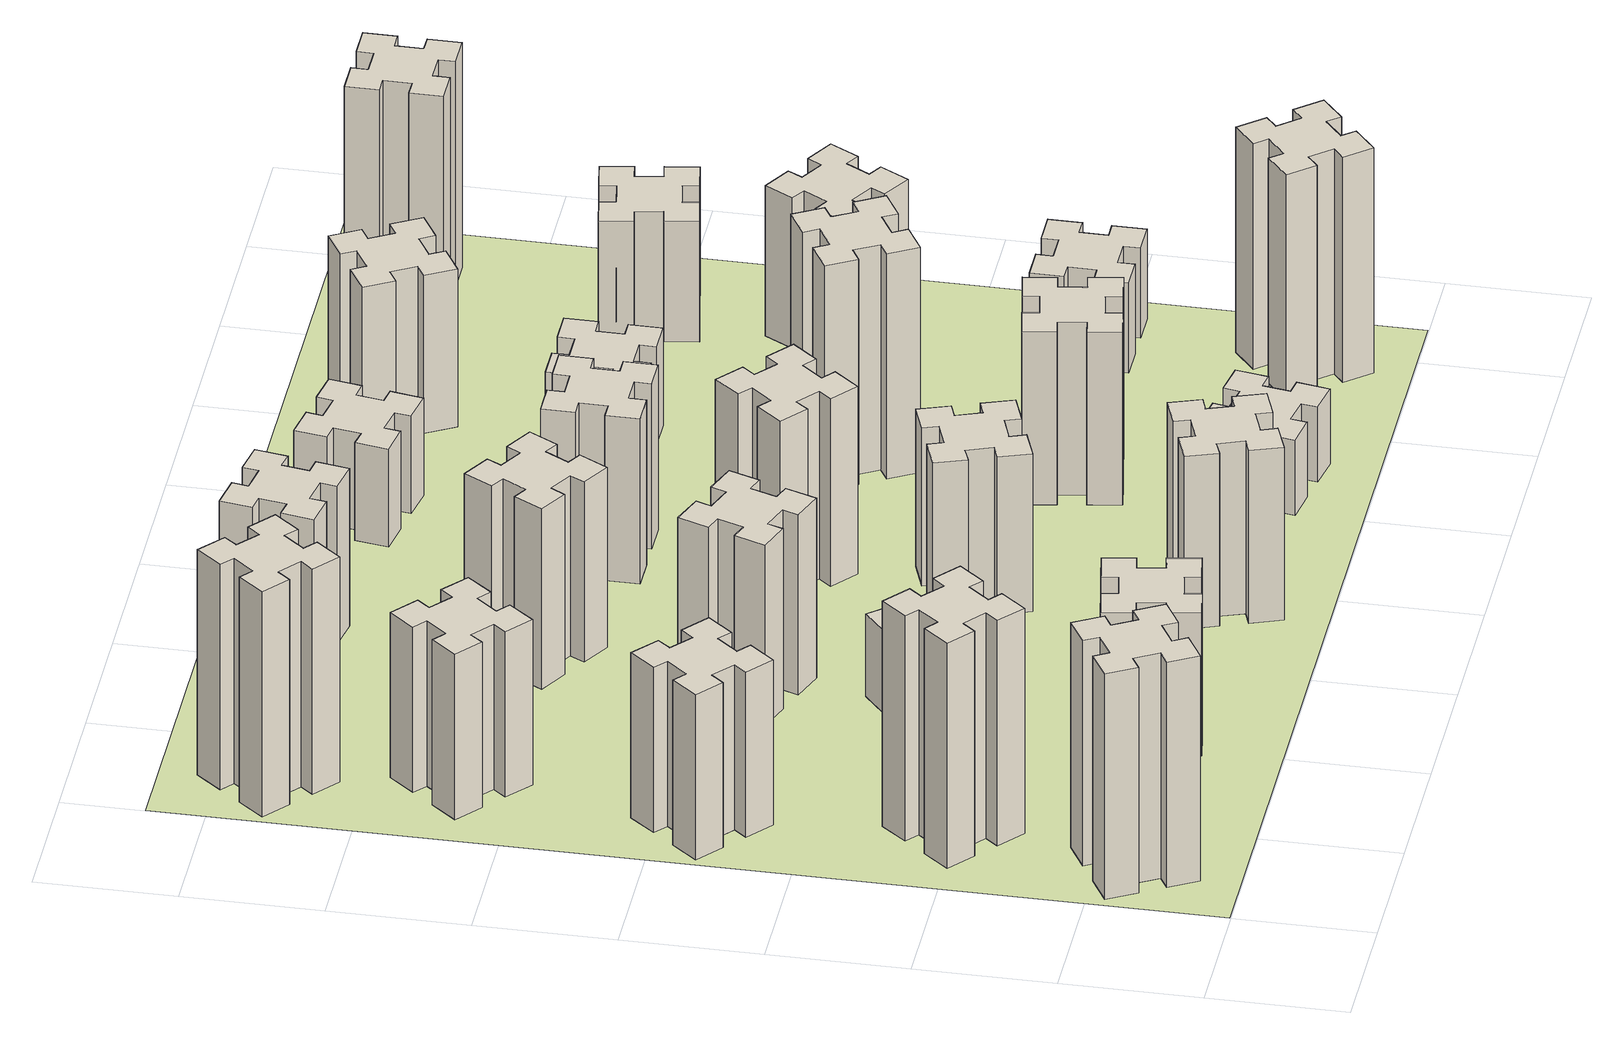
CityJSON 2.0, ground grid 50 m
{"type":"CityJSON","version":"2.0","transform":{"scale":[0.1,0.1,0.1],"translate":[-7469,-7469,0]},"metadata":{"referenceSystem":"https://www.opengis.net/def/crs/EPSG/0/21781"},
"CityObjects":{
"building1":{"type":"Building","attributes":{"class":"1000","function":"1000","usage":"1000","yearOfConstruction":2016,"roofType":"1000","measuredHeight":90,"storeysAboveGround":30,"storeysBelowGround":0},"geometry":[{"type":"Solid","lod":"1","boundaries":[[[[0,1,2,3,4,5,6,7,8,9,10,11,12,13,14,15,16,17,18,19]],[[17,16,20,21]],[[16,15,22,20]],[[15,14,23,22]],[[14,13,24,23]],[[13,12,25,24]],[[12,11,26,25]],[[11,10,27,26]],[[10,9,28,27]],[[9,8,29,28]],[[8,7,30,29]],[[7,6,31,30]],[[6,5,32,31]],[[5,4,33,32]],[[4,3,34,33]],[[3,2,35,34]],[[2,1,36,35]],[[1,0,37,36]],[[0,19,38,37]],[[19,18,39,38]],[[18,17,21,39]],[[24,25,26,27,28,29,30,31,32,33,34,35,36,37,38,39,21,20,22,23]]]]}]},
"building2":{"type":"Building","attributes":{"class":"1000","function":"1000","usage":"1000","yearOfConstruction":2016,"roofType":"1000","measuredHeight":90,"storeysAboveGround":30,"storeysBelowGround":0},"geometry":[{"type":"Solid","lod":"1","boundaries":[[[[40,41,42,43,44,45,46,47,48,49,50,51,52,53,54,55,56,57,58,59]],[[57,56,60,61]],[[56,55,62,60]],[[55,54,63,62]],[[54,53,64,63]],[[53,52,65,64]],[[52,51,66,65]],[[51,50,67,66]],[[50,49,68,67]],[[49,48,69,68]],[[48,47,70,69]],[[47,46,71,70]],[[46,45,72,71]],[[45,44,73,72]],[[44,43,74,73]],[[43,42,75,74]],[[42,41,76,75]],[[41,40,77,76]],[[40,59,78,77]],[[59,58,79,78]],[[58,57,61,79]],[[64,65,66,67,68,69,70,71,72,73,74,75,76,77,78,79,61,60,62,63]]]]}]},
"building3":{"type":"Building","attributes":{"class":"1000","function":"1000","usage":"1000","yearOfConstruction":2016,"roofType":"1000","measuredHeight":66,"storeysAboveGround":30,"storeysBelowGround":0},"geometry":[{"type":"Solid","lod":"1","boundaries":[[[[80,81,82,83,84,85,86,87,88,89,90,91,92,93,94,95,96,97,98,99]],[[97,96,100,101]],[[96,95,102,100]],[[95,94,103,102]],[[94,93,104,103]],[[93,92,105,104]],[[92,91,106,105]],[[91,90,107,106]],[[90,89,108,107]],[[89,88,109,108]],[[88,87,110,109]],[[87,86,111,110]],[[86,85,112,111]],[[85,84,113,112]],[[84,83,114,113]],[[83,82,115,114]],[[82,81,116,115]],[[81,80,117,116]],[[80,99,118,117]],[[99,98,119,118]],[[98,97,101,119]],[[104,105,106,107,108,109,110,111,112,113,114,115,116,117,118,119,101,100,102,103]]]]}]},
"building4":{"type":"Building","attributes":{"class":"1000","function":"1000","usage":"1000","yearOfConstruction":2016,"roofType":"1000","measuredHeight":66,"storeysAboveGround":30,"storeysBelowGround":0},"geometry":[{"type":"Solid","lod":"1","boundaries":[[[[120,121,122,123,124,125,126,127,128,129,130,131,132,133,134,135,136,137,138,139]],[[137,136,140,141]],[[136,135,142,140]],[[135,134,143,142]],[[134,133,144,143]],[[133,132,145,144]],[[132,131,146,145]],[[131,130,147,146]],[[130,129,148,147]],[[129,128,149,148]],[[128,127,150,149]],[[127,126,151,150]],[[126,125,152,151]],[[125,124,153,152]],[[124,123,154,153]],[[123,122,155,154]],[[122,121,156,155]],[[121,120,157,156]],[[120,139,158,157]],[[139,138,159,158]],[[138,137,141,159]],[[144,145,146,147,148,149,150,151,152,153,154,155,156,157,158,159,141,140,142,143]]]]}]},
"building5":{"type":"Building","attributes":{"class":"1000","function":"1000","usage":"1000","yearOfConstruction":2016,"roofType":"1000","measuredHeight":57,"storeysAboveGround":30,"storeysBelowGround":0},"geometry":[{"type":"Solid","lod":"1","boundaries":[[[[160,161,162,163,164,165,166,167,168,169,170,171,172,173,174,175,176,177,178,179]],[[177,176,180,181]],[[176,175,182,180]],[[175,174,183,182]],[[174,173,184,183]],[[173,172,185,184]],[[172,171,186,185]],[[171,170,187,186]],[[170,169,188,187]],[[169,168,189,188]],[[168,167,190,189]],[[167,166,191,190]],[[166,165,192,191]],[[165,164,193,192]],[[164,163,194,193]],[[163,162,195,194]],[[162,161,196,195]],[[161,160,197,196]],[[160,179,198,197]],[[179,178,199,198]],[[178,177,181,199]],[[184,185,186,187,188,189,190,191,192,193,194,195,196,197,198,199,181,180,182,183]]]]}]},
"building6":{"type":"Building","attributes":{"class":"1000","function":"1000","usage":"1000","yearOfConstruction":2016,"roofType":"1000","measuredHeight":90,"storeysAboveGround":30,"storeysBelowGround":0},"geometry":[{"type":"Solid","lod":"1","boundaries":[[[[200,201,202,203,204,205,206,207,208,209,210,211,212,213,214,215,216,217,218,219]],[[217,216,220,221]],[[216,215,222,220]],[[215,214,223,222]],[[214,213,224,223]],[[213,212,225,224]],[[212,211,226,225]],[[211,210,227,226]],[[210,209,228,227]],[[209,208,229,228]],[[208,207,230,229]],[[207,206,231,230]],[[206,205,232,231]],[[205,204,233,232]],[[204,203,234,233]],[[203,202,235,234]],[[202,201,236,235]],[[201,200,237,236]],[[200,219,238,237]],[[219,218,239,238]],[[218,217,221,239]],[[224,225,226,227,228,229,230,231,232,233,234,235,236,237,238,239,221,220,222,223]]]]}]},
"building7":{"type":"Building","attributes":{"class":"1000","function":"1000","usage":"1000","yearOfConstruction":2016,"roofType":"1000","measuredHeight":33,"storeysAboveGround":30,"storeysBelowGround":0},"geometry":[{"type":"Solid","lod":"1","boundaries":[[[[240,241,242,243,244,245,246,247,248,249,250,251,252,253,254,255,256,257,258,259]],[[257,256,260,261]],[[256,255,262,260]],[[255,254,263,262]],[[254,253,264,263]],[[253,252,265,264]],[[252,251,266,265]],[[251,250,267,266]],[[250,249,268,267]],[[249,248,269,268]],[[248,247,270,269]],[[247,246,271,270]],[[246,245,272,271]],[[245,244,273,272]],[[244,243,274,273]],[[243,242,275,274]],[[242,241,276,275]],[[241,240,277,276]],[[240,259,278,277]],[[259,258,279,278]],[[258,257,261,279]],[[264,265,266,267,268,269,270,271,272,273,274,275,276,277,278,279,261,260,262,263]]]]}]},
"building8":{"type":"Building","attributes":{"class":"1000","function":"1000","usage":"1000","yearOfConstruction":2016,"roofType":"1000","measuredHeight":72,"storeysAboveGround":30,"storeysBelowGround":0},"geometry":[{"type":"Solid","lod":"1","boundaries":[[[[280,281,282,283,284,285,286,287,288,289,290,291,292,293,294,295,296,297,298,299]],[[297,296,300,301]],[[296,295,302,300]],[[295,294,303,302]],[[294,293,304,303]],[[293,292,305,304]],[[292,291,306,305]],[[291,290,307,306]],[[290,289,308,307]],[[289,288,309,308]],[[288,287,310,309]],[[287,286,311,310]],[[286,285,312,311]],[[285,284,313,312]],[[284,283,314,313]],[[283,282,315,314]],[[282,281,316,315]],[[281,280,317,316]],[[280,299,318,317]],[[299,298,319,318]],[[298,297,301,319]],[[304,305,306,307,308,309,310,311,312,313,314,315,316,317,318,319,301,300,302,303]]]]}]},
"building9":{"type":"Building","attributes":{"class":"1000","function":"1000","usage":"1000","yearOfConstruction":2016,"roofType":"1000","measuredHeight":72,"storeysAboveGround":30,"storeysBelowGround":0},"geometry":[{"type":"Solid","lod":"1","boundaries":[[[[320,321,322,323,324,325,326,327,328,329,330,331,332,333,334,335,336,337,338,339]],[[337,336,340,341]],[[336,335,342,340]],[[335,334,343,342]],[[334,333,344,343]],[[333,332,345,344]],[[332,331,346,345]],[[331,330,347,346]],[[330,329,348,347]],[[329,328,349,348]],[[328,327,350,349]],[[327,326,351,350]],[[326,325,352,351]],[[325,324,353,352]],[[324,323,354,353]],[[323,322,355,354]],[[322,321,356,355]],[[321,320,357,356]],[[320,339,358,357]],[[339,338,359,358]],[[338,337,341,359]],[[344,345,346,347,348,349,350,351,352,353,354,355,356,357,358,359,341,340,342,343]]]]}]},
"building10":{"type":"Building","attributes":{"class":"1000","function":"1000","usage":"1000","yearOfConstruction":2016,"roofType":"1000","measuredHeight":69,"storeysAboveGround":30,"storeysBelowGround":0},"geometry":[{"type":"Solid","lod":"1","boundaries":[[[[360,361,362,363,364,365,366,367,368,369,370,371,372,373,374,375,376,377,378,379]],[[377,376,380,381]],[[376,375,382,380]],[[375,374,383,382]],[[374,373,384,383]],[[373,372,385,384]],[[372,371,386,385]],[[371,370,387,386]],[[370,369,388,387]],[[369,368,389,388]],[[368,367,390,389]],[[367,366,391,390]],[[366,365,392,391]],[[365,364,393,392]],[[364,363,394,393]],[[363,362,395,394]],[[362,361,396,395]],[[361,360,397,396]],[[360,379,398,397]],[[379,378,399,398]],[[378,377,381,399]],[[384,385,386,387,388,389,390,391,392,393,394,395,396,397,398,399,381,380,382,383]]]]}]},
"building11":{"type":"Building","attributes":{"class":"1000","function":"1000","usage":"1000","yearOfConstruction":2016,"roofType":"1000","measuredHeight":63,"storeysAboveGround":30,"storeysBelowGround":0},"geometry":[{"type":"Solid","lod":"1","boundaries":[[[[400,401,402,403,404,405,406,407,408,409,410,411,412,413,414,415,416,417,418,419]],[[417,416,420,421]],[[416,415,422,420]],[[415,414,423,422]],[[414,413,424,423]],[[413,412,425,424]],[[412,411,426,425]],[[411,410,427,426]],[[410,409,428,427]],[[409,408,429,428]],[[408,407,430,429]],[[407,406,431,430]],[[406,405,432,431]],[[405,404,433,432]],[[404,403,434,433]],[[403,402,435,434]],[[402,401,436,435]],[[401,400,437,436]],[[400,419,438,437]],[[419,418,439,438]],[[418,417,421,439]],[[424,425,426,427,428,429,430,431,432,433,434,435,436,437,438,439,421,420,422,423]]]]}]},
"building12":{"type":"Building","attributes":{"class":"1000","function":"1000","usage":"1000","yearOfConstruction":2016,"roofType":"1000","measuredHeight":63,"storeysAboveGround":30,"storeysBelowGround":0},"geometry":[{"type":"Solid","lod":"1","boundaries":[[[[440,441,442,443,444,445,446,447,448,449,450,451,452,453,454,455,456,457,458,459]],[[457,456,460,461]],[[456,455,462,460]],[[455,454,463,462]],[[454,453,464,463]],[[453,452,465,464]],[[452,451,466,465]],[[451,450,467,466]],[[450,449,468,467]],[[449,448,469,468]],[[448,447,470,469]],[[447,446,471,470]],[[446,445,472,471]],[[445,444,473,472]],[[444,443,474,473]],[[443,442,475,474]],[[442,441,476,475]],[[441,440,477,476]],[[440,459,478,477]],[[459,458,479,478]],[[458,457,461,479]],[[464,465,466,467,468,469,470,471,472,473,474,475,476,477,478,479,461,460,462,463]]]]}]},
"building13":{"type":"Building","attributes":{"class":"1000","function":"1000","usage":"1000","yearOfConstruction":2016,"roofType":"1000","measuredHeight":75,"storeysAboveGround":30,"storeysBelowGround":0},"geometry":[{"type":"Solid","lod":"1","boundaries":[[[[480,481,482,483,484,485,486,487,488,489,490,491,492,493,494,495,496,497,498,499]],[[497,496,500,501]],[[496,495,502,500]],[[495,494,503,502]],[[494,493,504,503]],[[493,492,505,504]],[[492,491,506,505]],[[491,490,507,506]],[[490,489,508,507]],[[489,488,509,508]],[[488,487,510,509]],[[487,486,511,510]],[[486,485,512,511]],[[485,484,513,512]],[[484,483,514,513]],[[483,482,515,514]],[[482,481,516,515]],[[481,480,517,516]],[[480,499,518,517]],[[499,498,519,518]],[[498,497,501,519]],[[504,505,506,507,508,509,510,511,512,513,514,515,516,517,518,519,501,500,502,503]]]]}]},
"building14":{"type":"Building","attributes":{"class":"1000","function":"1000","usage":"1000","yearOfConstruction":2016,"roofType":"1000","measuredHeight":66,"storeysAboveGround":30,"storeysBelowGround":0},"geometry":[{"type":"Solid","lod":"1","boundaries":[[[[520,521,522,523,524,525,526,527,528,529,530,531,532,533,534,535,536,537,538,539]],[[537,536,540,541]],[[536,535,542,540]],[[535,534,543,542]],[[534,533,544,543]],[[533,532,545,544]],[[532,531,546,545]],[[531,530,547,546]],[[530,529,548,547]],[[529,528,549,548]],[[528,527,550,549]],[[527,526,551,550]],[[526,525,552,551]],[[525,524,553,552]],[[524,523,554,553]],[[523,522,555,554]],[[522,521,556,555]],[[521,520,557,556]],[[520,539,558,557]],[[539,538,559,558]],[[538,537,541,559]],[[544,545,546,547,548,549,550,551,552,553,554,555,556,557,558,559,541,540,542,543]]]]}]},
"building15":{"type":"Building","attributes":{"class":"1000","function":"1000","usage":"1000","yearOfConstruction":2016,"roofType":"1000","measuredHeight":30,"storeysAboveGround":30,"storeysBelowGround":0},"geometry":[{"type":"Solid","lod":"1","boundaries":[[[[560,561,562,563,564,565,566,567,568,569,570,571,572,573,574,575,576,577,578,579]],[[577,576,580,581]],[[576,575,582,580]],[[575,574,583,582]],[[574,573,584,583]],[[573,572,585,584]],[[572,571,586,585]],[[571,570,587,586]],[[570,569,588,587]],[[569,568,589,588]],[[568,567,590,589]],[[567,566,591,590]],[[566,565,592,591]],[[565,564,593,592]],[[564,563,594,593]],[[563,562,595,594]],[[562,561,596,595]],[[561,560,597,596]],[[560,579,598,597]],[[579,578,599,598]],[[578,577,581,599]],[[584,585,586,587,588,589,590,591,592,593,594,595,596,597,598,599,581,580,582,583]]]]}]},
"building16":{"type":"Building","attributes":{"class":"1000","function":"1000","usage":"1000","yearOfConstruction":2016,"roofType":"1000","measuredHeight":69,"storeysAboveGround":30,"storeysBelowGround":0},"geometry":[{"type":"Solid","lod":"1","boundaries":[[[[600,601,602,603,604,605,606,607,608,609,610,611,612,613,614,615,616,617,618,619]],[[617,616,620,621]],[[616,615,622,620]],[[615,614,623,622]],[[614,613,624,623]],[[613,612,625,624]],[[612,611,626,625]],[[611,610,627,626]],[[610,609,628,627]],[[609,608,629,628]],[[608,607,630,629]],[[607,606,631,630]],[[606,605,632,631]],[[605,604,633,632]],[[604,603,634,633]],[[603,602,635,634]],[[602,601,636,635]],[[601,600,637,636]],[[600,619,638,637]],[[619,618,639,638]],[[618,617,621,639]],[[624,625,626,627,628,629,630,631,632,633,634,635,636,637,638,639,621,620,622,623]]]]}]},
"building17":{"type":"Building","attributes":{"class":"1000","function":"1000","usage":"1000","yearOfConstruction":2016,"roofType":"1000","measuredHeight":39,"storeysAboveGround":30,"storeysBelowGround":0},"geometry":[{"type":"Solid","lod":"1","boundaries":[[[[640,641,642,643,644,645,646,647,648,649,650,651,652,653,654,655,656,657,658,659]],[[657,656,660,661]],[[656,655,662,660]],[[655,654,663,662]],[[654,653,664,663]],[[653,652,665,664]],[[652,651,666,665]],[[651,650,667,666]],[[650,649,668,667]],[[649,648,669,668]],[[648,647,670,669]],[[647,646,671,670]],[[646,645,672,671]],[[645,644,673,672]],[[644,643,674,673]],[[643,642,675,674]],[[642,641,676,675]],[[641,640,677,676]],[[640,659,678,677]],[[659,658,679,678]],[[658,657,661,679]],[[664,665,666,667,668,669,670,671,672,673,674,675,676,677,678,679,661,660,662,663]]]]}]},
"building18":{"type":"Building","attributes":{"class":"1000","function":"1000","usage":"1000","yearOfConstruction":2016,"roofType":"1000","measuredHeight":90,"storeysAboveGround":30,"storeysBelowGround":0},"geometry":[{"type":"Solid","lod":"1","boundaries":[[[[680,681,682,683,684,685,686,687,688,689,690,691,692,693,694,695,696,697,698,699]],[[697,696,700,701]],[[696,695,702,700]],[[695,694,703,702]],[[694,693,704,703]],[[693,692,705,704]],[[692,691,706,705]],[[691,690,707,706]],[[690,689,708,707]],[[689,688,709,708]],[[688,687,710,709]],[[687,686,711,710]],[[686,685,712,711]],[[685,684,713,712]],[[684,683,714,713]],[[683,682,715,714]],[[682,681,716,715]],[[681,680,717,716]],[[680,699,718,717]],[[699,698,719,718]],[[698,697,701,719]],[[704,705,706,707,708,709,710,711,712,713,714,715,716,717,718,719,701,700,702,703]]]]}]},
"building19":{"type":"Building","attributes":{"class":"1000","function":"1000","usage":"1000","yearOfConstruction":2016,"roofType":"1000","measuredHeight":39,"storeysAboveGround":30,"storeysBelowGround":0},"geometry":[{"type":"Solid","lod":"1","boundaries":[[[[720,721,722,723,724,725,726,727,728,729,730,731,732,733,734,735,736,737,738,739]],[[737,736,740,741]],[[736,735,742,740]],[[735,734,743,742]],[[734,733,744,743]],[[733,732,745,744]],[[732,731,746,745]],[[731,730,747,746]],[[730,729,748,747]],[[729,728,749,748]],[[728,727,750,749]],[[727,726,751,750]],[[726,725,752,751]],[[725,724,753,752]],[[724,723,754,753]],[[723,722,755,754]],[[722,721,756,755]],[[721,720,757,756]],[[720,739,758,757]],[[739,738,759,758]],[[738,737,741,759]],[[744,745,746,747,748,749,750,751,752,753,754,755,756,757,758,759,741,740,742,743]]]]}]},
"building20":{"type":"Building","attributes":{"class":"1000","function":"1000","usage":"1000","yearOfConstruction":2016,"roofType":"1000","measuredHeight":90,"storeysAboveGround":30,"storeysBelowGround":0},"geometry":[{"type":"Solid","lod":"1","boundaries":[[[[760,761,762,763,764,765,766,767,768,769,770,771,772,773,774,775,776,777,778,779]],[[777,776,780,781]],[[776,775,782,780]],[[775,774,783,782]],[[774,773,784,783]],[[773,772,785,784]],[[772,771,786,785]],[[771,770,787,786]],[[770,769,788,787]],[[769,768,789,788]],[[768,767,790,789]],[[767,766,791,790]],[[766,765,792,791]],[[765,764,793,792]],[[764,763,794,793]],[[763,762,795,794]],[[762,761,796,795]],[[761,760,797,796]],[[760,779,798,797]],[[779,778,799,798]],[[778,777,781,799]],[[784,785,786,787,788,789,790,791,792,793,794,795,796,797,798,799,781,780,782,783]]]]}]},
"building21":{"type":"Building","attributes":{"class":"1000","function":"1000","usage":"1000","yearOfConstruction":2016,"roofType":"1000","measuredHeight":63,"storeysAboveGround":30,"storeysBelowGround":0},"geometry":[{"type":"Solid","lod":"1","boundaries":[[[[800,801,802,803,804,805,806,807,808,809,810,811,812,813,814,815,816,817,818,819]],[[817,816,820,821]],[[816,815,822,820]],[[815,814,823,822]],[[814,813,824,823]],[[813,812,825,824]],[[812,811,826,825]],[[811,810,827,826]],[[810,809,828,827]],[[809,808,829,828]],[[808,807,830,829]],[[807,806,831,830]],[[806,805,832,831]],[[805,804,833,832]],[[804,803,834,833]],[[803,802,835,834]],[[802,801,836,835]],[[801,800,837,836]],[[800,819,838,837]],[[819,818,839,838]],[[818,817,821,839]],[[824,825,826,827,828,829,830,831,832,833,834,835,836,837,838,839,821,820,822,823]]]]}]},
"building22":{"type":"Building","attributes":{"class":"1000","function":"1000","usage":"1000","yearOfConstruction":2016,"roofType":"1000","measuredHeight":36,"storeysAboveGround":30,"storeysBelowGround":0},"geometry":[{"type":"Solid","lod":"1","boundaries":[[[[840,841,842,843,844,845,846,847,848,849,850,851,852,853,854,855,856,857,858,859]],[[857,856,860,861]],[[856,855,862,860]],[[855,854,863,862]],[[854,853,864,863]],[[853,852,865,864]],[[852,851,866,865]],[[851,850,867,866]],[[850,849,868,867]],[[849,848,869,868]],[[848,847,870,869]],[[847,846,871,870]],[[846,845,872,871]],[[845,844,873,872]],[[844,843,874,873]],[[843,842,875,874]],[[842,841,876,875]],[[841,840,877,876]],[[840,859,878,877]],[[859,858,879,878]],[[858,857,861,879]],[[864,865,866,867,868,869,870,871,872,873,874,875,876,877,878,879,861,860,862,863]]]]}]},
"building23":{"type":"Building","attributes":{"class":"1000","function":"1000","usage":"1000","yearOfConstruction":2016,"roofType":"1000","measuredHeight":60,"storeysAboveGround":30,"storeysBelowGround":0},"geometry":[{"type":"Solid","lod":"1","boundaries":[[[[880,881,882,883,884,885,886,887,888,889,890,891,892,893,894,895,896,897,898,899]],[[897,896,900,901]],[[896,895,902,900]],[[895,894,903,902]],[[894,893,904,903]],[[893,892,905,904]],[[892,891,906,905]],[[891,890,907,906]],[[890,889,908,907]],[[889,888,909,908]],[[888,887,910,909]],[[887,886,911,910]],[[886,885,912,911]],[[885,884,913,912]],[[884,883,914,913]],[[883,882,915,914]],[[882,881,916,915]],[[881,880,917,916]],[[880,899,918,917]],[[899,898,919,918]],[[898,897,901,919]],[[904,905,906,907,908,909,910,911,912,913,914,915,916,917,918,919,901,900,902,903]]]]}]},
"building24":{"type":"Building","attributes":{"class":"1000","function":"1000","usage":"1000","yearOfConstruction":2016,"roofType":"1000","measuredHeight":48,"storeysAboveGround":30,"storeysBelowGround":0},"geometry":[{"type":"Solid","lod":"1","boundaries":[[[[920,921,922,923,924,925,926,927,928,929,930,931,932,933,934,935,936,937,938,939]],[[937,936,940,941]],[[936,935,942,940]],[[935,934,943,942]],[[934,933,944,943]],[[933,932,945,944]],[[932,931,946,945]],[[931,930,947,946]],[[930,929,948,947]],[[929,928,949,948]],[[928,927,950,949]],[[927,926,951,950]],[[926,925,952,951]],[[925,924,953,952]],[[924,923,954,953]],[[923,922,955,954]],[[922,921,956,955]],[[921,920,957,956]],[[920,939,958,957]],[[939,938,959,958]],[[938,937,941,959]],[[944,945,946,947,948,949,950,951,952,953,954,955,956,957,958,959,941,940,942,943]]]]}]},
"building25":{"type":"Building","attributes":{"class":"1000","function":"1000","usage":"1000","yearOfConstruction":2016,"roofType":"1000","measuredHeight":90,"storeysAboveGround":30,"storeysBelowGround":0},"geometry":[{"type":"Solid","lod":"1","boundaries":[[[[960,961,962,963,964,965,966,967,968,969,970,971,972,973,974,975,976,977,978,979]],[[977,976,980,981]],[[976,975,982,980]],[[975,974,983,982]],[[974,973,984,983]],[[973,972,985,984]],[[972,971,986,985]],[[971,970,987,986]],[[970,969,988,987]],[[969,968,989,988]],[[968,967,990,989]],[[967,966,991,990]],[[966,965,992,991]],[[965,964,993,992]],[[964,963,994,993]],[[963,962,995,994]],[[962,961,996,995]],[[961,960,997,996]],[[960,979,998,997]],[[979,978,999,998]],[[978,977,981,999]],[[984,985,986,987,988,989,990,991,992,993,994,995,996,997,998,999,981,980,982,983]]]]}]},
"landuse1":{"type":"LandUse","attributes":{"name":"plot1","function":"1010"},"geometry":[{"type":"MultiSurface","lod":"1","boundaries":[[[1000,1001,1002,1003]]]}]}
},
"vertices":[
[155,364,0],[205,277,0],[153,247,0],[213,143,0],[317,203,0],[287,255,0],[374,305,0],[404,253,0],[508,313,0],[448,417,0],[396,387,0],[346,474,0],[398,504,0],[338,608,0],[234,548,0],[264,496,0],[177,446,0],[147,498,0],[43,438,0],[103,334,0],[177,446,900],[147,498,900],[264,496,900],[234,548,900],[338,608,900],[398,504,900],[346,474,900],[396,387,900],[448,417,900],[508,313,900],[404,253,900],[374,305,900],[287,255,900],[317,203,900],[213,143,900],[153,247,900],[205,277,900],[155,364,900],[103,334,900],[43,438,900],
[484,1067,0],[408,1132,0],[446,1178,0],[354,1255,0],[277,1163,0],[323,1124,0],[259,1048,0],[213,1086,0],[136,994,0],[228,917,0],[266,963,0],[343,899,0],[304,853,0],[396,776,0],[473,868,0],[427,906,0],[492,983,0],[538,944,0],[615,1036,0],[523,1113,0],[492,983,900],[538,944,900],[427,906,900],[473,868,900],[396,776,900],[304,853,900],[343,899,900],[266,963,900],[228,917,900],[136,994,900],[213,1086,900],[259,1048,900],[323,1124,900],[277,1163,900],[354,1255,900],[446,1178,900],[408,1132,900],[484,1067,900],[523,1113,900],[615,1036,900],
[223,1964,0],[159,1888,0],[113,1926,0],[36,1834,0],[128,1757,0],[166,1803,0],[243,1739,0],[204,1693,0],[296,1616,0],[373,1708,0],[327,1746,0],[392,1823,0],[438,1784,0],[515,1876,0],[423,1953,0],[384,1907,0],[308,1972,0],[346,2018,0],[254,2095,0],[177,2003,0],[308,1972,660],[346,2018,660],[384,1907,660],[423,1953,660],[515,1876,660],[438,1784,660],[392,1823,660],[327,1746,660],[373,1708,660],[296,1616,660],[204,1693,660],[243,1739,660],[166,1803,660],[128,1757,660],[36,1834,660],[113,1926,660],[159,1888,660],[223,1964,660],[177,2003,660],[254,2095,660],
[427,2586,0],[492,2663,0],[538,2624,0],[615,2716,0],[523,2793,0],[484,2747,0],[408,2812,0],[446,2858,0],[354,2935,0],[277,2843,0],[323,2804,0],[259,2728,0],[213,2766,0],[136,2674,0],[228,2597,0],[266,2643,0],[343,2579,0],[304,2533,0],[396,2456,0],[473,2548,0],[343,2579,660],[304,2533,660],[266,2643,660],[228,2597,660],[136,2674,660],[213,2766,660],[259,2728,660],[323,2804,660],[277,2843,660],[354,2935,660],[446,2858,660],[408,2812,660],[484,2747,660],[523,2793,660],[615,2716,660],[538,2624,660],[492,2663,660],[427,2586,660],[473,2548,660],[396,2456,660],
[1085,358,0],[1184,376,0],[1194,317,0],[1312,337,0],[1291,456,0],[1232,445,0],[1215,544,0],[1274,554,0],[1253,672,0],[1135,651,0],[1145,592,0],[1047,575,0],[1037,634,0],[918,613,0],[939,495,0],[998,505,0],[1016,407,0],[957,397,0],[977,278,0],[1096,299,0],[1016,407,570],[957,397,570],[998,505,570],[939,495,570],[918,613,570],[1037,634,570],[1047,575,570],[1145,592,570],[1135,651,570],[1253,672,570],[1274,554,570],[1215,544,570],[1232,445,570],[1291,456,570],[1312,337,570],[1194,317,570],[1184,376,570],[1085,358,570],[1096,299,570],[977,278,570],
[384,3387,0],[308,3452,0],[346,3498,0],[254,3575,0],[177,3483,0],[223,3444,0],[159,3368,0],[113,3406,0],[36,3314,0],[128,3237,0],[166,3283,0],[243,3219,0],[204,3173,0],[296,3096,0],[373,3188,0],[327,3226,0],[392,3303,0],[438,3264,0],[515,3356,0],[423,3433,0],[392,3303,900],[438,3264,900],[327,3226,900],[373,3188,900],[296,3096,900],[204,3173,900],[243,3219,900],[166,3283,900],[128,3237,900],[36,3314,900],[113,3406,900],[159,3368,900],[223,3444,900],[177,3483,900],[254,3575,900],[346,3498,900],[308,3452,900],[384,3387,900],[423,3433,900],[515,3356,900],
[1083,1332,0],[1006,1267,0],[968,1313,0],[876,1236,0],[953,1144,0],[999,1183,0],[1063,1106,0],[1017,1068,0],[1094,976,0],[1186,1053,0],[1148,1099,0],[1224,1163,0],[1263,1117,0],[1355,1194,0],[1278,1286,0],[1232,1248,0],[1167,1324,0],[1213,1363,0],[1136,1455,0],[1044,1378,0],[1167,1324,330],[1213,1363,330],[1232,1248,330],[1278,1286,330],[1355,1194,330],[1263,1117,330],[1224,1163,330],[1148,1099,330],[1186,1053,330],[1094,976,330],[1017,1068,330],[1063,1106,330],[999,1183,330],[953,1144,330],[876,1236,330],[968,1313,330],[1006,1267,330],[1083,1332,330],[1044,1378,330],[1136,1455,330],
[1202,1771,0],[1236,1865,0],[1292,1844,0],[1333,1957,0],[1220,1998,0],[1200,1942,0],[1106,1976,0],[1127,2032,0],[1014,2073,0],[973,1960,0],[1029,1940,0],[995,1846,0],[939,1867,0],[897,1754,0],[1010,1713,0],[1031,1769,0],[1125,1735,0],[1104,1679,0],[1217,1637,0],[1258,1750,0],[1125,1735,720],[1104,1679,720],[1031,1769,720],[1010,1713,720],[897,1754,720],[939,1867,720],[995,1846,720],[1029,1940,720],[973,1960,720],[1014,2073,720],[1127,2032,720],[1106,1976,720],[1200,1942,720],[1220,1998,720],[1333,1957,720],[1292,1844,720],[1236,1865,720],[1202,1771,720],[1258,1750,720],[1217,1637,720],
[1286,2497,0],[1336,2584,0],[1388,2554,0],[1448,2658,0],[1344,2718,0],[1314,2666,0],[1227,2716,0],[1257,2768,0],[1153,2828,0],[1093,2724,0],[1145,2694,0],[1095,2607,0],[1043,2637,0],[983,2533,0],[1087,2473,0],[1117,2525,0],[1204,2475,0],[1174,2423,0],[1278,2363,0],[1338,2467,0],[1204,2475,720],[1174,2423,720],[1117,2525,720],[1087,2473,720],[983,2533,720],[1043,2637,720],[1095,2607,720],[1145,2694,720],[1093,2724,720],[1153,2828,720],[1257,2768,720],[1227,2716,720],[1314,2666,720],[1344,2718,720],[1448,2658,720],[1388,2554,720],[1336,2584,720],[1286,2497,720],[1338,2467,720],[1278,2363,720],
[1965,496,0],[1871,462,0],[1850,518,0],[1737,477,0],[1779,364,0],[1835,385,0],[1869,291,0],[1813,270,0],[1854,157,0],[1967,199,0],[1946,255,0],[2040,289,0],[2060,233,0],[2173,274,0],[2132,387,0],[2076,366,0],[2042,460,0],[2098,480,0],[2057,593,0],[1944,552,0],[2042,460,690],[2098,480,690],[2076,366,690],[2132,387,690],[2173,274,690],[2060,233,690],[2040,289,690],[1946,255,690],[1967,199,690],[1854,157,690],[1813,270,690],[1869,291,690],[1835,385,690],[1779,364,690],[1737,477,690],[1850,518,690],[1871,462,690],[1965,496,690],[1944,552,690],[2057,593,690],
[1016,3504,0],[998,3405,0],[939,3416,0],[918,3297,0],[1037,3277,0],[1047,3336,0],[1145,3318,0],[1135,3259,0],[1253,3238,0],[1274,3357,0],[1215,3367,0],[1232,3465,0],[1291,3455,0],[1312,3573,0],[1194,3594,0],[1184,3535,0],[1085,3552,0],[1096,3611,0],[977,3632,0],[957,3514,0],[1085,3552,630],[1096,3611,630],[1184,3535,630],[1194,3594,630],[1312,3573,630],[1291,3455,630],[1232,3465,630],[1215,3367,630],[1274,3357,630],[1253,3238,630],[1135,3259,630],[1145,3318,630],[1047,3336,630],[1037,3277,630],[918,3297,630],[939,3416,630],[998,3405,630],[1016,3504,630],[957,3514,630],[977,3632,630],
[1846,1095,0],[1940,1129,0],[1960,1073,0],[2073,1114,0],[2032,1227,0],[1976,1206,0],[1942,1300,0],[1998,1320,0],[1957,1433,0],[1844,1392,0],[1865,1336,0],[1771,1302,0],[1750,1358,0],[1637,1317,0],[1679,1204,0],[1735,1225,0],[1769,1131,0],[1713,1110,0],[1754,997,0],[1867,1039,0],[1769,1131,630],[1713,1110,630],[1735,1225,630],[1679,1204,630],[1637,1317,630],[1750,1358,630],[1771,1302,630],[1865,1336,630],[1844,1392,630],[1957,1433,630],[1998,1320,630],[1942,1300,630],[1976,1206,630],[2032,1227,630],[2073,1114,630],[1960,1073,630],[1940,1129,630],[1846,1095,630],[1867,1039,630],[1754,997,630],
[1964,1907,0],[1888,1972,0],[1926,2018,0],[1834,2095,0],[1757,2003,0],[1803,1964,0],[1739,1888,0],[1693,1926,0],[1616,1834,0],[1708,1757,0],[1746,1803,0],[1823,1739,0],[1784,1693,0],[1876,1616,0],[1953,1708,0],[1907,1746,0],[1972,1823,0],[2018,1784,0],[2095,1876,0],[2003,1953,0],[1972,1823,750],[2018,1784,750],[1907,1746,750],[1953,1708,750],[1876,1616,750],[1784,1693,750],[1823,1739,750],[1746,1803,750],[1708,1757,750],[1616,1834,750],[1693,1926,750],[1739,1888,750],[1803,1964,750],[1757,2003,750],[1834,2095,750],[1926,2018,750],[1888,1972,750],[1964,1907,750],[2003,1953,750],[2095,1876,750],
[1965,2445,0],[1965,2545,0],[2025,2545,0],[2025,2665,0],[1905,2665,0],[1905,2605,0],[1805,2605,0],[1805,2665,0],[1685,2665,0],[1685,2545,0],[1745,2545,0],[1745,2445,0],[1685,2445,0],[1685,2325,0],[1805,2325,0],[1805,2385,0],[1905,2385,0],[1905,2325,0],[2025,2325,0],[2025,2445,0],[1905,2385,660],[1905,2325,660],[1805,2385,660],[1805,2325,660],[1685,2325,660],[1685,2445,660],[1745,2445,660],[1745,2545,660],[1685,2545,660],[1685,2665,660],[1805,2665,660],[1805,2605,660],[1905,2605,660],[1905,2665,660],[2025,2665,660],[2025,2545,660],[1965,2545,660],[1965,2445,660],[2025,2445,660],[2025,2325,660],
[2596,444,0],[2578,345,0],[2519,356,0],[2498,237,0],[2617,217,0],[2627,276,0],[2725,258,0],[2715,199,0],[2833,178,0],[2854,297,0],[2795,307,0],[2812,405,0],[2871,395,0],[2892,513,0],[2774,534,0],[2764,475,0],[2665,492,0],[2676,551,0],[2557,572,0],[2537,454,0],[2665,492,300],[2676,551,300],[2764,475,300],[2774,534,300],[2892,513,300],[2871,395,300],[2812,405,300],[2795,307,300],[2854,297,300],[2833,178,300],[2715,199,300],[2725,258,300],[2627,276,300],[2617,217,300],[2498,237,300],[2519,356,300],[2578,345,300],[2596,444,300],[2537,454,300],[2557,572,300],
[2625,1132,0],[2527,1115,0],[2517,1174,0],[2398,1153,0],[2419,1035,0],[2478,1045,0],[2496,947,0],[2437,937,0],[2457,818,0],[2576,839,0],[2565,898,0],[2664,916,0],[2674,857,0],[2792,877,0],[2771,996,0],[2712,985,0],[2695,1084,0],[2754,1094,0],[2733,1212,0],[2615,1191,0],[2695,1084,690],[2754,1094,690],[2712,985,690],[2771,996,690],[2792,877,690],[2674,857,690],[2664,916,690],[2565,898,690],[2576,839,690],[2457,818,690],[2437,937,690],[2496,947,690],[2478,1045,690],[2419,1035,690],[2398,1153,690],[2517,1174,690],[2527,1115,690],[2625,1132,690],[2615,1191,690],[2733,1212,690],
[1887,3236,0],[1985,3218,0],[1975,3159,0],[2093,3138,0],[2114,3257,0],[2055,3267,0],[2072,3365,0],[2131,3355,0],[2152,3473,0],[2034,3494,0],[2024,3435,0],[1925,3452,0],[1936,3511,0],[1817,3532,0],[1797,3414,0],[1856,3404,0],[1838,3305,0],[1779,3316,0],[1758,3197,0],[1877,3177,0],[1838,3305,390],[1779,3316,390],[1856,3404,390],[1797,3414,390],[1817,3532,390],[1936,3511,390],[1925,3452,390],[2024,3435,390],[2034,3494,390],[2152,3473,390],[2131,3355,390],[2072,3365,390],[2055,3267,390],[2114,3257,390],[2093,3138,390],[1975,3159,390],[1985,3218,390],[1887,3236,390],[1877,3177,390],[1758,3197,390],
[2475,1744,0],[2525,1657,0],[2473,1627,0],[2533,1523,0],[2637,1583,0],[2607,1635,0],[2694,1685,0],[2724,1633,0],[2828,1693,0],[2768,1797,0],[2716,1767,0],[2666,1854,0],[2718,1884,0],[2658,1988,0],[2554,1928,0],[2584,1876,0],[2497,1826,0],[2467,1878,0],[2363,1818,0],[2423,1714,0],[2497,1826,900],[2467,1878,900],[2584,1876,900],[2554,1928,900],[2658,1988,900],[2718,1884,900],[2666,1854,900],[2716,1767,900],[2768,1797,900],[2828,1693,900],[2724,1633,900],[2694,1685,900],[2607,1635,900],[2637,1583,900],[2533,1523,900],[2473,1627,900],[2525,1657,900],[2475,1744,900],[2423,1714,900],[2363,1818,900],
[2445,2485,0],[2545,2485,0],[2545,2425,0],[2665,2425,0],[2665,2545,0],[2605,2545,0],[2605,2645,0],[2665,2645,0],[2665,2765,0],[2545,2765,0],[2545,2705,0],[2445,2705,0],[2445,2765,0],[2325,2765,0],[2325,2645,0],[2385,2645,0],[2385,2545,0],[2325,2545,0],[2325,2425,0],[2445,2425,0],[2385,2545,390],[2325,2545,390],[2385,2645,390],[2325,2645,390],[2325,2765,390],[2445,2765,390],[2445,2705,390],[2545,2705,390],[2545,2765,390],[2665,2765,390],[2665,2645,390],[2605,2645,390],[2605,2545,390],[2665,2545,390],[2665,2425,390],[2545,2425,390],[2545,2485,390],[2445,2485,390],[2445,2425,390],[2325,2425,390],
[3468,259,0],[3544,323,0],[3583,277,0],[3675,354,0],[3598,446,0],[3552,408,0],[3487,484,0],[3533,523,0],[3456,615,0],[3364,538,0],[3403,492,0],[3326,427,0],[3288,473,0],[3196,396,0],[3273,304,0],[3319,343,0],[3383,266,0],[3337,228,0],[3414,136,0],[3506,213,0],[3383,266,900],[3337,228,900],[3319,343,900],[3273,304,900],[3196,396,900],[3288,473,900],[3326,427,900],[3403,492,900],[3364,538,900],[3456,615,900],[3533,523,900],[3487,484,900],[3552,408,900],[3598,446,900],[3675,354,900],[3583,277,900],[3544,323,900],[3468,259,900],[3506,213,900],[3414,136,900],
[2716,3347,0],[2666,3434,0],[2718,3464,0],[2658,3568,0],[2554,3508,0],[2584,3456,0],[2497,3406,0],[2467,3458,0],[2363,3398,0],[2423,3294,0],[2475,3324,0],[2525,3237,0],[2473,3207,0],[2533,3103,0],[2637,3163,0],[2607,3215,0],[2694,3265,0],[2724,3213,0],[2828,3273,0],[2768,3377,0],[2694,3265,630],[2724,3213,630],[2607,3215,630],[2637,3163,630],[2533,3103,630],[2473,3207,630],[2525,3237,630],[2475,3324,630],[2423,3294,630],[2363,3398,630],[2467,3458,630],[2497,3406,630],[2584,3456,630],[2554,3508,630],[2658,3568,630],[2718,3464,630],[2666,3434,630],[2716,3347,630],[2768,3377,630],[2828,3273,630],
[3325,1165,0],[3325,1065,0],[3265,1065,0],[3265,945,0],[3385,945,0],[3385,1005,0],[3485,1005,0],[3485,945,0],[3605,945,0],[3605,1065,0],[3545,1065,0],[3545,1165,0],[3605,1165,0],[3605,1285,0],[3485,1285,0],[3485,1225,0],[3385,1225,0],[3385,1285,0],[3265,1285,0],[3265,1165,0],[3385,1225,360],[3385,1285,360],[3485,1225,360],[3485,1285,360],[3605,1285,360],[3605,1165,360],[3545,1165,360],[3545,1065,360],[3605,1065,360],[3605,945,360],[3485,945,360],[3485,1005,360],[3385,1005,360],[3385,945,360],[3265,945,360],[3265,1065,360],[3325,1065,360],[3325,1165,360],[3265,1165,360],[3265,1285,360],
[3406,1857,0],[3456,1944,0],[3508,1914,0],[3568,2018,0],[3464,2078,0],[3434,2026,0],[3347,2076,0],[3377,2128,0],[3273,2188,0],[3213,2084,0],[3265,2054,0],[3215,1967,0],[3163,1997,0],[3103,1893,0],[3207,1833,0],[3237,1885,0],[3324,1835,0],[3294,1783,0],[3398,1723,0],[3458,1827,0],[3324,1835,600],[3294,1783,600],[3237,1885,600],[3207,1833,600],[3103,1893,600],[3163,1997,600],[3215,1967,600],[3265,2054,600],[3213,2084,600],[3273,2188,600],[3377,2128,600],[3347,2076,600],[3434,2026,600],[3464,2078,600],[3568,2018,600],[3508,1914,600],[3456,1944,600],[3406,1857,600],[3458,1827,600],[3398,1723,600],
[3218,2625,0],[3236,2527,0],[3177,2517,0],[3197,2398,0],[3316,2419,0],[3305,2478,0],[3404,2496,0],[3414,2437,0],[3532,2457,0],[3511,2576,0],[3452,2565,0],[3435,2664,0],[3494,2674,0],[3473,2792,0],[3355,2771,0],[3365,2712,0],[3267,2695,0],[3257,2754,0],[3138,2733,0],[3159,2615,0],[3267,2695,480],[3257,2754,480],[3365,2712,480],[3355,2771,480],[3473,2792,480],[3494,2674,480],[3435,2664,480],[3452,2565,480],[3511,2576,480],[3532,2457,480],[3414,2437,480],[3404,2496,480],[3305,2478,480],[3316,2419,480],[3197,2398,480],[3177,2517,480],[3236,2527,480],[3218,2625,480],[3159,2615,480],[3138,2733,480],
[3285,3325,0],[3385,3325,0],[3385,3265,0],[3505,3265,0],[3505,3385,0],[3445,3385,0],[3445,3485,0],[3505,3485,0],[3505,3605,0],[3385,3605,0],[3385,3545,0],[3285,3545,0],[3285,3605,0],[3165,3605,0],[3165,3485,0],[3225,3485,0],[3225,3385,0],[3165,3385,0],[3165,3265,0],[3285,3265,0],[3225,3385,900],[3165,3385,900],[3225,3485,900],[3165,3485,900],[3165,3605,900],[3285,3605,900],[3285,3545,900],[3385,3545,900],[3385,3605,900],[3505,3605,900],[3505,3485,900],[3445,3485,900],[3445,3385,900],[3505,3385,900],[3505,3265,900],[3385,3265,900],[3385,3325,900],[3285,3325,900],[3285,3265,900],[3165,3265,900],
[5,3705,0],[3705,3705,0],[3705,5,0],[5,5,0]
]}
